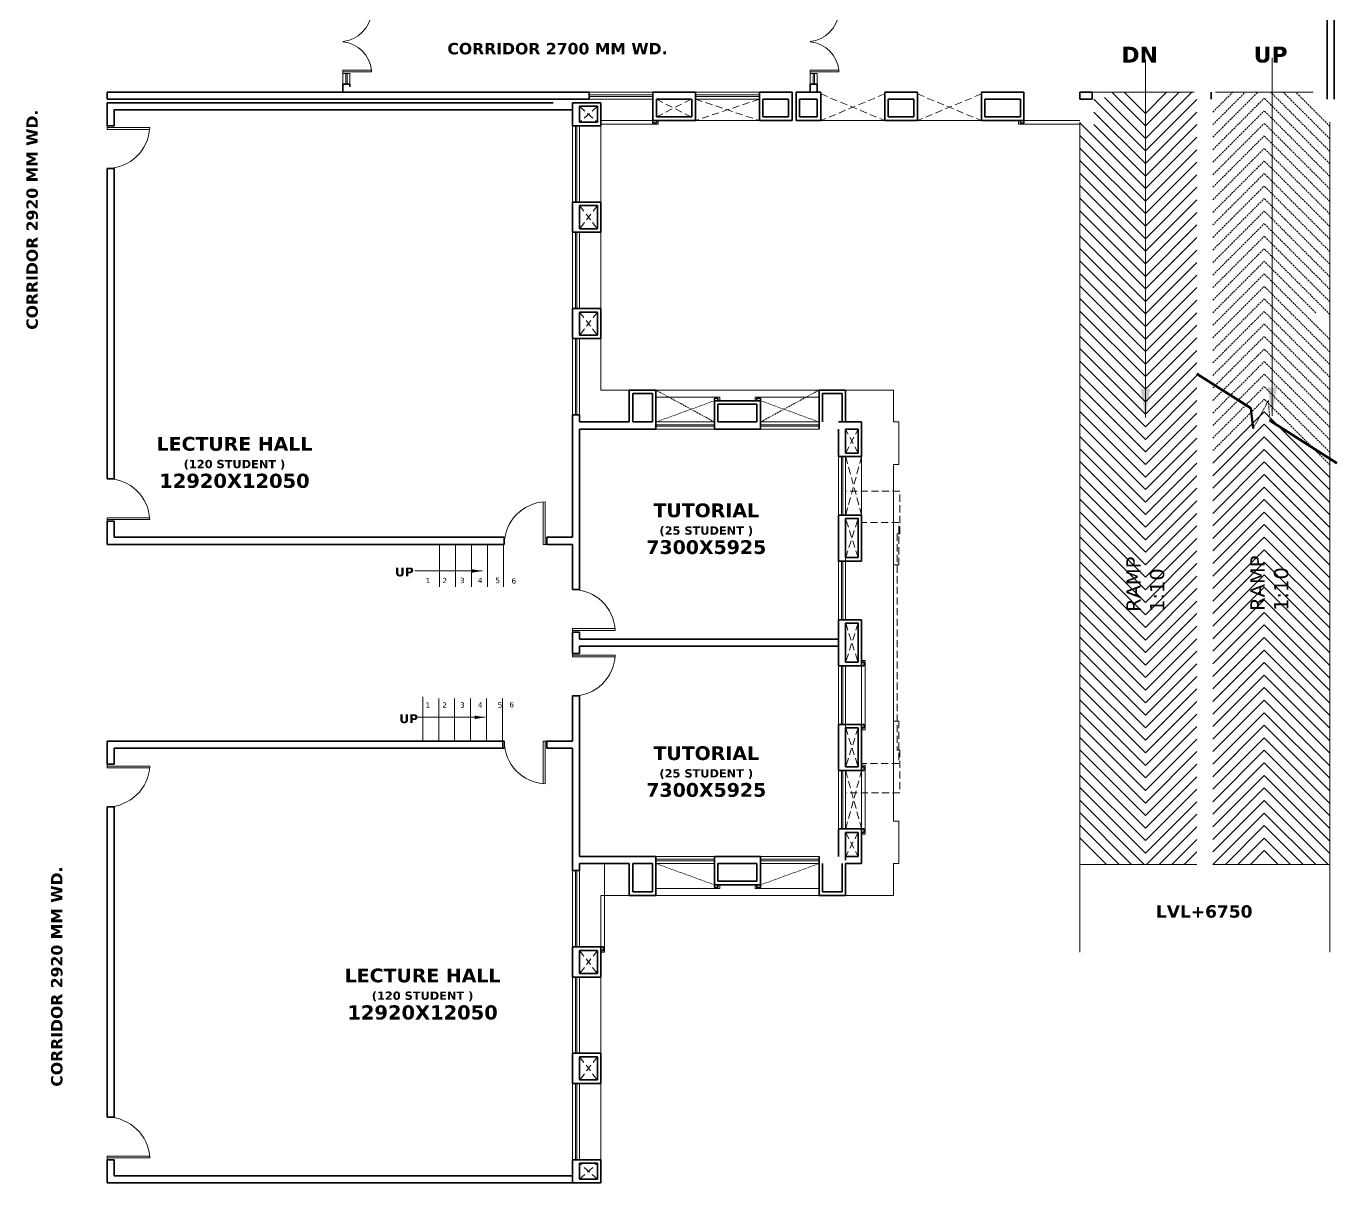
# Model space of a CAD drawing. Header units: millimetres. Extents: x -907591 to 4513934, y -12317808 to 1850003.
# Drawn here: x -409562 to -372614, y -5715426 to -5682817 of the extents above; entities that cross this region are included whole.
import ezdxf

# ---------------------------------------------------------------- set-up
doc = ezdxf.new("R2010")
doc.units = ezdxf.units.MM
doc.header["$LTSCALE"] = 2
doc.header["$MEASUREMENT"] = 0
doc.linetypes.add('DASHED2', pattern=[0.375, 0.25, -0.125])
doc.layers.add('AEROW', color=7, linetype='Continuous', lineweight=15, true_color=0x0d0d0d)
doc.layers.add('DOT', color=7, linetype='DASHED2', lineweight=0, true_color=0x89067c)
for name, color, linetype, lineweight in [('DOOR', 27, 'Continuous', 5), ('DUCT', 37, 'Continuous', 35), ('glass', 5, 'Continuous', 15), ('RAMP', 253, 'Continuous', 9), ('SILL', 74, 'Continuous', 9), ('STAIR', 252, 'Continuous', 9), ('TEXT', 7, 'Continuous', 13), ('WAll', 250, 'Continuous', 35), ('WIN', 5, 'Continuous', 15)]:
    doc.layers.add(name, color=color, linetype=linetype, lineweight=lineweight)
doc.styles.add('INNER DIM', font='', dxfattribs={"height": 250})
doc.styles.add('style2', font='')
doc.styles.get('INNER DIM').set_extended_font_data('Arial Narrow', bold=True)
doc.styles.get('style2').set_extended_font_data('Verdana')
doc.dimstyles.new('INNER DIM', dxfattribs={"dimscale": 0, "dimtxt": 250, "dimasz": 100, "dimexe": 50, "dimexo": 50, "dimgap": 50, "dimtad": 0, "dimdec": 0, "dimzin": 0, "dimdsep": 46, "dimtxsty": 'INNER DIM', "dimblk": 'ARCHTICK', "dimcen": 100, "dimdle": 50, "dimclrd": 256, "dimclre": 256, "dimclrt": 256, "dimadec": 0, "dimazin": 0, "dimtfac": 1, "dimtdec": 0, "dimtix": 1, "dimtmove": 2, "dimatfit": 3, "dimfxl": 50, "dimfxlon": 1, "dimtolj": 1, "dimtzin": 0, "dimlwd": -1, "dimlwe": -1, "dimarcsym": 1})

# ---------------------------------------------------------------- blocks, each defined once
blk = doc.blocks.new('A$C378B1DF0')
at = {"layer": 'DOOR', "ltscale": 0.1}
for p, q in [((1100, 0), (1100, 1196)), ((1150, 0), (1150, 1199)), ((1200, 0), (1100, 0))]:
    blk.add_line(p, q, dxfattribs=at)
blk.add_arc((1200, 0), 1200, 92.388, 180, dxfattribs=at)
blk = doc.blocks.new('_ArchTick')
at = {"color": 0, "linetype": 'ByBlock', "const_width": 0.15}
blk.add_lwpolyline([(-0.5, -0.5), (0.5, 0.5)], dxfattribs=at)
blk = doc.blocks.new('1000 DOOR R')
at = {"layer": 'DOOR', "color": 252, "ltscale": 200}
for p, q in [((-900, -900), (0, -900)), ((-900, -900), (-900, -950)), ((-900, -950), (0, -950)), ((0, -1000), (0, -900))]:
    blk.add_line(p, q, dxfattribs=at)
blk.add_arc((96, -1003), 1001, 95.4612, 174.0988, dxfattribs=at)
blk = doc.blocks.new('A$C44E84F5B')
at = {"layer": 'SILL', "ltscale": 0.1, "extrusion": (0, 0, -1), "xscale": -0.8999999999990947, "yscale": 0.8999999999990947, "zscale": -0.900000000403865, "rotation": 180}
blk.add_blockref('1000 DOOR R', (0, 900), dxfattribs=at)
at = {"layer": 'SILL', "ltscale": 0.1, "extrusion": (0, 0, -1), "xscale": 0.8999999999990947, "yscale": 0.8999999999990947, "zscale": -0.900000000403865}
blk.add_blockref('1000 DOOR R', (0, 900), dxfattribs=at)

msp = doc.modelspace()

# ---------------------------------------------------------------- linework, layer by layer
at = {"layer": 'DOT', "ltscale": 400}
for p, q in [((-385360, -5684726), (-387160, -5685476)), ((-387160, -5684726), (-385360, -5685476)), ((-382635, -5684726), (-384435, -5685476)), ((-384435, -5684726), (-382635, -5685476)), ((-393959, -5685076), (-393459, -5685526)), ((-393459, -5685076), (-393959, -5685526)), ((-391793, -5684876), (-390817, -5685376)), ((-390817, -5684876), (-391793, -5685376)), ((-388893, -5684876), (-390693, -5685476)), ((-390693, -5684876), (-388893, -5685476)), ((-393959, -5687876), (-393459, -5688526)), ((-393459, -5687876), (-393959, -5688526)), ((-393959, -5690876), (-393459, -5691526)), ((-393459, -5690876), (-393959, -5691526)), ((-386109, -5694851), (-386460, -5694176)), ((-386459, -5694851), (-386109, -5694176)), ((-386009, -5694951), (-386459, -5696601)), ((-386009, -5696601), (-386459, -5694951)), ((-384936, -5695926), (-386461, -5695926)), ((-384935, -5695926), (-386459, -5695926)), ((-384936, -5697125), (-384936, -5695926)), ((-384935, -5697125), (-384935, -5695926)), ((-386460, -5696808), (-386460, -5698008)), ((-386109, -5697801), (-386459, -5696701)), ((-386459, -5697801), (-386109, -5696701)), ((-384960, -5696808), (-386010, -5696808)), ((-384960, -5698008), (-384960, -5696808)), ((-385011, -5697125), (-385011, -5703227)), ((-385011, -5697125), (-384936, -5697125)), ((-385009, -5697125), (-385009, -5703227)), ((-385009, -5697125), (-384935, -5697125)), ((-385109, -5698008), (-385109, -5702408)), ((-385109, -5698008), (-384960, -5698008)), ((-386109, -5699651), (-386459, -5700751)), ((-386459, -5699651), (-386109, -5700751)), ((-386460, -5703608), (-386460, -5702408)), ((-385109, -5702408), (-384960, -5702408)), ((-384960, -5702408), (-384960, -5703608)), ((-386109, -5702601), (-386459, -5703701)), ((-386459, -5702601), (-386109, -5703701)), ((-385011, -5703227), (-384936, -5703227)), ((-385009, -5703227), (-384935, -5703227)), ((-384936, -5703227), (-384936, -5704427)), ((-384935, -5703227), (-384935, -5704427)), ((-384960, -5703608), (-386010, -5703608)), ((-386009, -5705451), (-386459, -5703801)), ((-386009, -5703801), (-386459, -5705451)), ((-384936, -5704427), (-386461, -5704427)), ((-384935, -5704427), (-386459, -5704427)), ((-386109, -5705551), (-386459, -5706226)), ((-386459, -5705551), (-386109, -5706226)), ((-393959, -5708876), (-393459, -5709526)), ((-393459, -5708876), (-393959, -5709526)), ((-393959, -5711876), (-393459, -5712526)), ((-393459, -5711876), (-393959, -5712526)), ((-393959, -5715326), (-393459, -5714876)), ((-393459, -5715326), (-393959, -5714876))]:
    msp.add_line(p, q, dxfattribs=at)
at = {"layer": 'DOT', "ltscale": 100}
for p, q in [((-376109, -5685945), (-374840, -5684676)), ((-376109, -5685592), (-375194, -5684676)), ((-376109, -5685238), (-375547, -5684676)), ((-372810, -5686345), (-374478, -5684676)), ((-372810, -5685991), (-374125, -5684676)), ((-372810, -5685638), (-373771, -5684676)), ((-376109, -5686299), (-374659, -5684849)), ((-372810, -5686698), (-374659, -5684849)), ((-376109, -5686652), (-374659, -5685202)), ((-376109, -5687006), (-374659, -5685556)), ((-372810, -5687052), (-374659, -5685202)), ((-372810, -5687405), (-374659, -5685556)), ((-376109, -5687359), (-374659, -5685909)), ((-372810, -5687759), (-374659, -5685909)), ((-376109, -5687713), (-374659, -5686263)), ((-372810, -5688112), (-374659, -5686263)), ((-376109, -5688066), (-374659, -5686616)), ((-372810, -5688466), (-374659, -5686616)), ((-376109, -5688420), (-374659, -5686970)), ((-372810, -5688820), (-374659, -5686970)), ((-376109, -5688774), (-374659, -5687324)), ((-372810, -5689173), (-374659, -5687324)), ((-376109, -5689127), (-374659, -5687677)), ((-372810, -5689527), (-374659, -5687677)), ((-376109, -5689481), (-374659, -5688031)), ((-372810, -5689880), (-374659, -5688031)), ((-376109, -5689834), (-374659, -5688384)), ((-372810, -5690234), (-374659, -5688384)), ((-376109, -5690188), (-374659, -5688738)), ((-372810, -5690587), (-374659, -5688738)), ((-376109, -5690541), (-374659, -5689091)), ((-372810, -5690941), (-374659, -5689091)), ((-376109, -5690895), (-374659, -5689445)), ((-373209, -5690895), (-374659, -5689445)), ((-376109, -5691248), (-374659, -5689798)), ((-372810, -5691648), (-374659, -5689798)), ((-376109, -5691602), (-374659, -5690152)), ((-372810, -5692002), (-374659, -5690152)), ((-376109, -5691956), (-374659, -5690506)), ((-372810, -5692355), (-374659, -5690506)), ((-376109, -5692309), (-374659, -5690859)), ((-372810, -5692709), (-374659, -5690859)), ((-376109, -5692663), (-374659, -5691213)), ((-372810, -5693062), (-374659, -5691213)), ((-376109, -5693016), (-374659, -5691566)), ((-372810, -5693416), (-374659, -5691566)), ((-376109, -5693370), (-374659, -5691920)), ((-372810, -5693769), (-374659, -5691920)), ((-376109, -5693723), (-374659, -5692273)), ((-372810, -5694123), (-374659, -5692273)), ((-376109, -5694077), (-374659, -5692627)), ((-372810, -5694476), (-374659, -5692627)), ((-390161, -5693976), (-391811, -5693076)), ((-388860, -5693976), (-387210, -5693076)), ((-376109, -5694430), (-374659, -5692980)), ((-372810, -5694830), (-374659, -5692980)), ((-391811, -5693976), (-390161, -5693376)), ((-387210, -5693976), (-388860, -5693376)), ((-376109, -5694784), (-374659, -5693334)), ((-374971, -5694156), (-374542, -5693373)), ((-372810, -5695184), (-374659, -5693334)), ((-374542, -5693373), (-374501, -5693932)), ((-391811, -5706426), (-390161, -5707026)), ((-387210, -5706426), (-388860, -5707026))]:
    msp.add_line(p, q, dxfattribs=at)
at = {"layer": 'DOT', "linetype": 'Continuous', "ltscale": 400}
for p, q in [((-386459, -5693076), (-385110, -5693076)), ((-386459, -5693076), (-385110, -5693076)), ((-386458, -5693076), (-385109, -5693076)), ((-385110, -5693076), (-385109, -5693976)), ((-385110, -5693076), (-385109, -5693976)), ((-385109, -5693076), (-385108, -5693976)), ((-385109, -5693976), (-384960, -5693976)), ((-385109, -5693976), (-384960, -5693976)), ((-385108, -5693976), (-384959, -5693976)), ((-384960, -5695176), (-384960, -5693976)), ((-384960, -5695176), (-384960, -5693976)), ((-384959, -5695176), (-384959, -5693976)), ((-385110, -5695176), (-385110, -5705226)), ((-385110, -5695176), (-384960, -5695176)), ((-385110, -5695176), (-385110, -5705226)), ((-385110, -5695176), (-384960, -5695176)), ((-385109, -5695176), (-385109, -5705226)), ((-385109, -5695176), (-384959, -5695176)), ((-385110, -5705226), (-384960, -5705226)), ((-385110, -5705226), (-384960, -5705226)), ((-385109, -5705226), (-384959, -5705226)), ((-384960, -5705226), (-384960, -5706426)), ((-384960, -5705226), (-384960, -5706426)), ((-384959, -5705226), (-384959, -5706426)), ((-384960, -5706426), (-385110, -5706426)), ((-385110, -5707326), (-385109, -5706426)), ((-384960, -5706426), (-385110, -5706426)), ((-385110, -5707326), (-385109, -5706426)), ((-384959, -5706426), (-385109, -5706426)), ((-385109, -5707326), (-385108, -5706426)), ((-386459, -5707326), (-385110, -5707326)), ((-386459, -5707326), (-385110, -5707326)), ((-386458, -5707326), (-385109, -5707326))]:
    msp.add_line(p, q, dxfattribs=at)
at = {"layer": 'DUCT', "ltscale": 100}
for p, q in [((-393693, -5684676), (-394171, -5684676)), ((-393693, -5684676), (-393693, -5684876)), ((-391893, -5684676), (-390693, -5684676)), ((-391893, -5684676), (-391893, -5685476)), ((-390693, -5684676), (-390693, -5685476)), ((-388893, -5684676), (-387968, -5684676)), ((-388893, -5684676), (-388893, -5685476)), ((-387968, -5684676), (-387968, -5685476)), ((-387968, -5685476), (-387968, -5684676)), ((-387859, -5684676), (-387860, -5684676)), ((-387860, -5684676), (-387160, -5684676)), ((-387860, -5685476), (-387860, -5684676)), ((-387160, -5684676), (-387160, -5684776)), ((-387160, -5685476), (-387160, -5684676)), ((-385360, -5684676), (-384435, -5684676)), ((-385360, -5684676), (-385360, -5685476)), ((-384435, -5684676), (-384435, -5685476)), ((-382635, -5684676), (-382635, -5685476)), ((-382635, -5684676), (-381435, -5684676)), ((-381435, -5684676), (-381435, -5685476)), ((-379860, -5684676), (-379509, -5684676)), ((-379860, -5684876), (-379860, -5684676)), ((-379509, -5684876), (-379509, -5684676)), ((-376160, -5684876), (-376160, -5684676)), ((-393693, -5684876), (-394171, -5684876)), ((-394160, -5685626), (-394160, -5684976)), ((-394160, -5684976), (-393360, -5684976)), ((-393960, -5685526), (-393960, -5685076)), ((-393960, -5685076), (-393460, -5685076)), ((-393460, -5685076), (-393460, -5685526)), ((-393360, -5684976), (-393360, -5685626)), ((-391793, -5684876), (-390793, -5684876)), ((-391793, -5684876), (-391793, -5685376)), ((-390793, -5684876), (-390793, -5685376)), ((-388793, -5684876), (-388793, -5685376)), ((-388068, -5684876), (-388793, -5684876)), ((-388068, -5685376), (-388068, -5684876)), ((-387760, -5685376), (-387760, -5684876)), ((-387760, -5684876), (-387260, -5684876)), ((-387260, -5685376), (-387260, -5684876)), ((-385260, -5684876), (-384535, -5684876)), ((-385260, -5684876), (-385260, -5685376)), ((-384535, -5684876), (-384535, -5685376)), ((-382535, -5684876), (-381535, -5684876)), ((-382535, -5684876), (-382535, -5685376)), ((-381535, -5684876), (-381535, -5685376)), ((-379860, -5684876), (-379509, -5684876)), ((-393960, -5685526), (-393460, -5685526)), ((-391893, -5685476), (-390693, -5685476)), ((-391892, -5685476), (-391892, -5685551)), ((-391892, -5685551), (-391792, -5685551)), ((-391793, -5685376), (-390793, -5685376)), ((-391792, -5685551), (-391792, -5685476)), ((-388893, -5685476), (-387968, -5685476)), ((-388793, -5685376), (-388068, -5685376)), ((-387860, -5685476), (-387160, -5685476)), ((-387760, -5685376), (-387260, -5685376)), ((-385360, -5685476), (-384435, -5685476)), ((-385260, -5685376), (-384535, -5685376)), ((-382635, -5685476), (-381435, -5685476)), ((-382535, -5685376), (-381535, -5685376)), ((-381535, -5685476), (-381535, -5685551)), ((-381535, -5685551), (-381435, -5685551)), ((-381435, -5685551), (-381435, -5685476)), ((-394160, -5685626), (-393360, -5685626)), ((-394160, -5688626), (-394160, -5687776)), ((-394160, -5687776), (-393360, -5687776)), ((-393960, -5688526), (-393960, -5687876)), ((-393960, -5687876), (-393460, -5687876)), ((-393460, -5688526), (-393460, -5687876)), ((-393360, -5688626), (-393360, -5687776)), ((-394160, -5688626), (-393960, -5688626)), ((-394160, -5688626), (-393360, -5688626)), ((-393960, -5688526), (-393460, -5688526)), ((-394160, -5690776), (-393960, -5690776)), ((-394160, -5691626), (-394160, -5690776)), ((-394160, -5690776), (-393360, -5690776)), ((-393960, -5690876), (-393960, -5691526)), ((-393960, -5690876), (-393460, -5690876)), ((-393460, -5690876), (-393460, -5691526)), ((-393360, -5690776), (-393360, -5691626)), ((-394160, -5691626), (-393360, -5691626)), ((-394160, -5691626), (-393960, -5691626)), ((-393960, -5691526), (-393460, -5691526)), ((-392560, -5693076), (-391810, -5693076)), ((-392560, -5693076), (-392560, -5693976)), ((-392460, -5693176), (-391910, -5693176)), ((-392460, -5693976), (-392460, -5693176)), ((-391910, -5693976), (-391910, -5693176)), ((-391810, -5693976), (-391810, -5693076)), ((-390060, -5693301), (-390161, -5693301)), ((-390161, -5693301), (-390161, -5693376)), ((-390060, -5693376), (-390060, -5693301)), ((-388961, -5693376), (-388961, -5693301)), ((-388961, -5693301), (-388860, -5693301)), ((-388860, -5693301), (-388860, -5693376)), ((-387210, -5693076), (-387210, -5694176)), ((-387210, -5693076), (-386460, -5693076)), ((-387110, -5693976), (-387110, -5693176)), ((-387110, -5693176), (-386560, -5693176)), ((-386560, -5693976), (-386560, -5693176)), ((-386460, -5693976), (-386460, -5693076)), ((-394160, -5693776), (-393960, -5693776)), ((-394160, -5693776), (-394160, -5694176)), ((-393960, -5693976), (-392560, -5693976)), ((-392460, -5693976), (-391910, -5693976)), ((-392460, -5693976), (-391910, -5693976)), ((-391810, -5694176), (-391810, -5693976)), ((-390160, -5694176), (-390160, -5693976)), ((-390061, -5693976), (-388960, -5693976)), ((-388860, -5694176), (-388860, -5693976)), ((-386010, -5693976), (-386660, -5693976)), ((-386010, -5693976), (-386010, -5694951)), ((-392560, -5694176), (-393960, -5694176)), ((-393110, -5694176), (-391810, -5694176)), ((-390160, -5694176), (-388860, -5694176)), ((-386660, -5694176), (-386660, -5694951)), ((-386110, -5694176), (-386460, -5694176)), ((-386460, -5694176), (-386460, -5694851)), ((-386110, -5694176), (-386110, -5694851)), ((-386010, -5694951), (-386660, -5694951)), ((-386110, -5694851), (-386460, -5694851)), ((-386660, -5696601), (-386460, -5696601)), ((-386660, -5697901), (-386660, -5696601)), ((-386660, -5697901), (-386660, -5696601)), ((-386010, -5696601), (-386460, -5696601)), ((-386010, -5697901), (-386010, -5696601)), ((-386460, -5697801), (-386460, -5696701)), ((-386460, -5696701), (-386110, -5696701)), ((-386110, -5696701), (-386110, -5697801)), ((-386660, -5697901), (-386460, -5697901)), ((-386110, -5697801), (-386460, -5697801)), ((-386460, -5697901), (-386010, -5697901)), ((-386660, -5699551), (-386460, -5699551)), ((-386660, -5700851), (-386660, -5699551)), ((-386010, -5699551), (-386460, -5699551)), ((-386010, -5700851), (-386010, -5699551)), ((-386460, -5700751), (-386460, -5699651)), ((-386460, -5699651), (-386110, -5699651)), ((-386110, -5699651), (-386110, -5700751)), ((-386660, -5700851), (-386460, -5700851)), ((-386110, -5700751), (-386460, -5700751)), ((-386460, -5700851), (-386010, -5700851)), ((-385935, -5700751), (-386010, -5700751)), ((-386010, -5700851), (-385935, -5700851)), ((-385935, -5700851), (-385935, -5700751)), ((-386660, -5702501), (-386460, -5702501)), ((-386660, -5702501), (-386660, -5703801)), ((-386010, -5702501), (-386460, -5702501)), ((-386010, -5703801), (-386010, -5702501)), ((-385935, -5702501), (-386010, -5702501)), ((-385935, -5702601), (-385935, -5702501)), ((-386460, -5702601), (-386460, -5703701)), ((-386460, -5702601), (-386110, -5702601)), ((-386110, -5702601), (-386110, -5703701)), ((-386010, -5702601), (-385935, -5702601)), ((-386660, -5703801), (-386460, -5703801)), ((-386110, -5703701), (-386460, -5703701)), ((-386460, -5703801), (-386010, -5703801)), ((-385935, -5703701), (-386010, -5703701)), ((-386010, -5703801), (-385935, -5703801)), ((-385935, -5703801), (-385935, -5703701)), ((-386660, -5705451), (-386010, -5705451)), ((-386660, -5705451), (-386660, -5706226)), ((-386010, -5705451), (-386010, -5706426)), ((-385935, -5705451), (-386010, -5705451)), ((-385935, -5705551), (-385935, -5705451)), ((-386460, -5705551), (-386110, -5705551)), ((-386460, -5705551), (-386460, -5706326)), ((-386110, -5705551), (-386110, -5706226)), ((-386010, -5705551), (-385935, -5705551)), ((-394160, -5706626), (-394160, -5706226)), ((-392560, -5706226), (-393960, -5706226)), ((-393110, -5706226), (-391810, -5706226)), ((-391810, -5706226), (-391810, -5706426)), ((-390160, -5706226), (-388860, -5706226)), ((-390160, -5706226), (-390160, -5706426)), ((-388860, -5706226), (-388860, -5706426)), ((-387210, -5707326), (-387210, -5706226)), ((-386460, -5706226), (-386110, -5706226)), ((-393960, -5706426), (-392560, -5706426)), ((-392560, -5707326), (-392560, -5706426)), ((-392460, -5706426), (-391910, -5706426)), ((-392460, -5706426), (-391910, -5706426)), ((-392460, -5706426), (-392460, -5707226)), ((-391910, -5706426), (-391910, -5707226)), ((-391810, -5706426), (-391810, -5707326)), ((-390061, -5706426), (-388960, -5706426)), ((-387110, -5706426), (-387110, -5707226)), ((-386560, -5706426), (-386560, -5707226)), ((-386010, -5706426), (-386460, -5706426)), ((-386460, -5706426), (-386460, -5707326)), ((-394160, -5706626), (-393960, -5706626)), ((-392560, -5707326), (-391810, -5707326)), ((-392460, -5707226), (-391910, -5707226)), ((-390161, -5707101), (-390161, -5707026)), ((-390060, -5707101), (-390161, -5707101)), ((-390060, -5707026), (-390060, -5707101)), ((-388961, -5707026), (-388961, -5707101)), ((-388961, -5707101), (-388860, -5707101)), ((-388860, -5707101), (-388860, -5707026)), ((-387210, -5707326), (-386460, -5707326)), ((-387110, -5707226), (-386560, -5707226)), ((-394160, -5708776), (-393360, -5708776)), ((-394160, -5708776), (-394160, -5709626)), ((-393360, -5709626), (-393360, -5708776)), ((-393360, -5708776), (-393285, -5708776)), ((-393285, -5708776), (-393285, -5708876)), ((-393960, -5709526), (-393960, -5708876)), ((-393960, -5708876), (-393460, -5708876)), ((-393460, -5709526), (-393460, -5708876)), ((-393285, -5708876), (-393360, -5708876)), ((-393960, -5709526), (-393460, -5709526)), ((-394160, -5709626), (-393960, -5709626)), ((-394160, -5709626), (-393360, -5709626)), ((-394160, -5711776), (-394160, -5712626)), ((-394160, -5711776), (-393960, -5711776)), ((-394160, -5711776), (-393360, -5711776)), ((-393360, -5711776), (-393360, -5712626)), ((-393960, -5711876), (-393960, -5712526)), ((-393960, -5711876), (-393460, -5711876)), ((-393460, -5711876), (-393460, -5712526)), ((-393960, -5712526), (-393460, -5712526)), ((-394160, -5712626), (-393960, -5712626)), ((-393960, -5712626), (-393360, -5712626)), ((-394160, -5714776), (-394160, -5715426)), ((-394160, -5714776), (-393360, -5714776)), ((-394160, -5715426), (-394160, -5714826)), ((-393960, -5715326), (-393960, -5714876)), ((-393960, -5714876), (-393460, -5714876)), ((-393460, -5715326), (-393460, -5714876)), ((-393360, -5715426), (-393360, -5714776)), ((-394160, -5715426), (-393360, -5715426)), ((-393960, -5715326), (-393460, -5715326))]:
    msp.add_line(p, q, dxfattribs=at)
at = {"layer": 'glass', "ltscale": 100}
for p, q in [((-400635, -5684151), (-400435, -5684151)), ((-400555, -5684151), (-400555, -5684451)), ((-400515, -5684151), (-400515, -5684451)), ((-387380, -5684151), (-387380, -5684451)), ((-387340, -5684151), (-387340, -5684451)), ((-393693, -5684756), (-391893, -5684756)), ((-393693, -5684796), (-391893, -5684796)), ((-390693, -5684756), (-388893, -5684756)), ((-390693, -5684796), (-388893, -5684796)), ((-394080, -5687776), (-394080, -5685626)), ((-394040, -5687776), (-394040, -5685626)), ((-394080, -5690776), (-394080, -5688626)), ((-394040, -5690776), (-394040, -5688626)), ((-394080, -5691626), (-394080, -5693776)), ((-394040, -5691626), (-394040, -5693776)), ((-390160, -5694056), (-391810, -5694056)), ((-390160, -5694096), (-391810, -5694096)), ((-387210, -5694056), (-388860, -5694056)), ((-387210, -5694096), (-388860, -5694096)), ((-386580, -5697901), (-386580, -5699551)), ((-386540, -5697901), (-386540, -5699551)), ((-386580, -5700851), (-386580, -5702501)), ((-386540, -5700851), (-386540, -5702501)), ((-390160, -5706306), (-391810, -5706306)), ((-390160, -5706346), (-391810, -5706346)), ((-387210, -5706306), (-388860, -5706306)), ((-387210, -5706346), (-388860, -5706346)), ((-394080, -5708776), (-394080, -5706626)), ((-394040, -5708776), (-394040, -5706626)), ((-394080, -5709626), (-394080, -5711776)), ((-394040, -5709626), (-394040, -5711776)), ((-394080, -5714776), (-394080, -5712626)), ((-394040, -5714776), (-394040, -5712626))]:
    msp.add_line(p, q, dxfattribs=at)
at = {"layer": 'RAMP', "ltscale": 100}
for p, q in [((-376634, -5684676), (-379509, -5684676)), ((-378009, -5685627), (-378960, -5684676)), ((-378009, -5685274), (-378607, -5684676)), ((-378009, -5685981), (-376705, -5684676)), ((-378009, -5685627), (-377058, -5684676)), ((-378009, -5685274), (-377412, -5684676)), ((-373284, -5684676), (-376034, -5684676)), ((-378009, -5686334), (-379467, -5684876)), ((-378009, -5685981), (-379159, -5684831)), ((-378009, -5686334), (-376559, -5684884)), ((-379860, -5685526), (-379860, -5708926)), ((-378009, -5687395), (-379860, -5685544)), ((-378009, -5686688), (-379459, -5685238)), ((-378009, -5686688), (-376559, -5685238)), ((-372810, -5685526), (-372810, -5708926)), ((-378009, -5687748), (-379860, -5685898)), ((-378009, -5687041), (-379459, -5685591)), ((-378009, -5687042), (-376559, -5685592)), ((-378009, -5688102), (-379860, -5686252)), ((-378009, -5687395), (-376559, -5685945)), ((-378009, -5688456), (-379860, -5686605)), ((-378009, -5687749), (-376559, -5686299)), ((-378009, -5688102), (-376559, -5686652)), ((-378009, -5688809), (-379860, -5686959)), ((-378009, -5688456), (-376559, -5687006)), ((-378009, -5689163), (-379860, -5687312)), ((-378009, -5688809), (-376559, -5687359)), ((-378009, -5689516), (-379860, -5687666)), ((-378009, -5689163), (-376559, -5687713)), ((-378009, -5689870), (-379860, -5688019)), ((-378009, -5689516), (-376559, -5688066)), ((-378009, -5690223), (-379860, -5688373)), ((-378009, -5689870), (-376559, -5688420)), ((-378009, -5690577), (-379860, -5688726)), ((-378009, -5690224), (-376559, -5688774)), ((-378009, -5690930), (-379860, -5689080)), ((-378009, -5690577), (-376559, -5689127)), ((-378009, -5691284), (-379860, -5689434)), ((-378009, -5690931), (-376559, -5689481)), ((-378009, -5691638), (-379860, -5689787)), ((-378009, -5691284), (-376559, -5689834)), ((-378009, -5691991), (-379860, -5690141)), ((-378009, -5691638), (-376559, -5690188)), ((-378009, -5692345), (-379860, -5690494)), ((-378009, -5691991), (-376559, -5690541)), ((-378009, -5692698), (-379860, -5690848)), ((-378009, -5692345), (-376559, -5690895)), ((-378009, -5693052), (-379860, -5691201)), ((-378009, -5692698), (-376559, -5691248)), ((-378009, -5693405), (-379860, -5691555)), ((-378009, -5693052), (-376559, -5691602)), ((-378009, -5693759), (-379860, -5691908)), ((-378009, -5693406), (-376559, -5691956)), ((-378009, -5694112), (-379860, -5692262)), ((-378009, -5693759), (-376559, -5692309)), ((-378009, -5694466), (-379860, -5692616)), ((-378009, -5694113), (-376559, -5692663)), ((-378009, -5694819), (-379860, -5692969)), ((-378009, -5694466), (-376559, -5693016)), ((-378009, -5695173), (-379860, -5693323)), ((-378009, -5695527), (-379860, -5693676)), ((-378009, -5694820), (-376559, -5693370)), ((-378009, -5695880), (-379860, -5694030)), ((-378009, -5695173), (-376559, -5693723)), ((-376109, -5695138), (-374659, -5693688)), ((-376109, -5695491), (-374659, -5694041)), ((-372810, -5695537), (-374659, -5693688)), ((-372810, -5695891), (-374659, -5694041)), ((-378009, -5696234), (-379860, -5694383)), ((-378009, -5695527), (-376559, -5694077)), ((-376109, -5695845), (-374659, -5694395)), ((-372810, -5696244), (-374659, -5694395)), ((-378009, -5696587), (-379860, -5694737)), ((-378009, -5695880), (-376559, -5694430)), ((-378009, -5696234), (-376559, -5694784)), ((-376109, -5696198), (-374659, -5694748)), ((-372810, -5696598), (-374659, -5694748)), ((-378009, -5696941), (-379860, -5695090)), ((-378009, -5696588), (-376559, -5695138)), ((-376109, -5696552), (-374659, -5695102)), ((-372810, -5696951), (-374659, -5695102)), ((-378009, -5697294), (-379860, -5695444)), ((-378009, -5696941), (-376559, -5695491)), ((-376109, -5696905), (-374659, -5695455)), ((-372810, -5697305), (-374659, -5695455)), ((-378009, -5697648), (-379860, -5695797)), ((-378009, -5697295), (-376559, -5695845)), ((-376109, -5697259), (-374659, -5695809)), ((-372810, -5697658), (-374659, -5695809)), ((-378009, -5698001), (-379860, -5696151)), ((-378009, -5697648), (-376559, -5696198)), ((-376109, -5697612), (-374659, -5696162)), ((-372810, -5698012), (-374659, -5696162)), ((-378009, -5698355), (-379860, -5696505)), ((-378009, -5698002), (-376559, -5696552)), ((-376109, -5697966), (-374659, -5696516)), ((-372810, -5698366), (-374659, -5696516)), ((-378009, -5698709), (-379860, -5696858)), ((-378009, -5698355), (-376559, -5696905)), ((-376109, -5698320), (-374659, -5696870)), ((-372810, -5698719), (-374659, -5696870)), ((-378009, -5699062), (-379860, -5697212)), ((-378009, -5698709), (-376559, -5697259)), ((-376109, -5698673), (-374659, -5697223)), ((-372810, -5699073), (-374659, -5697223)), ((-378009, -5699416), (-379860, -5697565)), ((-378009, -5699062), (-376559, -5697612)), ((-376109, -5699027), (-374659, -5697577)), ((-372810, -5699426), (-374659, -5697577)), ((-378009, -5699769), (-379860, -5697919)), ((-378009, -5699416), (-376559, -5697966)), ((-376109, -5699380), (-374659, -5697930)), ((-372810, -5699780), (-374659, -5697930)), ((-378009, -5700123), (-379860, -5698272)), ((-378009, -5699770), (-376559, -5698320)), ((-376109, -5699734), (-374659, -5698284)), ((-372810, -5700133), (-374659, -5698284)), ((-378009, -5700476), (-379860, -5698626)), ((-378009, -5700123), (-376559, -5698673)), ((-376109, -5700087), (-374659, -5698637)), ((-372810, -5700487), (-374659, -5698637)), ((-378009, -5700830), (-379860, -5698979)), ((-378009, -5700477), (-376559, -5699027)), ((-376109, -5700441), (-374659, -5698991)), ((-372810, -5700840), (-374659, -5698991)), ((-378009, -5701183), (-379860, -5699333)), ((-378009, -5700830), (-376559, -5699380)), ((-376109, -5700794), (-374659, -5699344)), ((-372810, -5701194), (-374659, -5699344)), ((-378009, -5701537), (-379860, -5699687)), ((-378009, -5701184), (-376559, -5699734)), ((-376109, -5701148), (-374659, -5699698)), ((-372810, -5701548), (-374659, -5699698)), ((-378009, -5701891), (-379860, -5700040)), ((-378009, -5701537), (-376559, -5700087)), ((-376109, -5701501), (-374659, -5700052)), ((-372810, -5701901), (-374659, -5700051)), ((-378009, -5702244), (-379860, -5700394)), ((-378009, -5701891), (-376559, -5700441)), ((-376109, -5701855), (-374659, -5700405)), ((-372810, -5702255), (-374659, -5700405)), ((-378009, -5702598), (-379860, -5700747)), ((-378009, -5702244), (-376559, -5700794)), ((-376109, -5702209), (-374659, -5700759)), ((-372810, -5702608), (-374659, -5700759)), ((-378009, -5702951), (-379860, -5701101)), ((-378009, -5702598), (-376559, -5701148)), ((-376109, -5702562), (-374659, -5701112)), ((-372810, -5702962), (-374659, -5701112)), ((-378009, -5703305), (-379860, -5701454)), ((-378009, -5703658), (-379860, -5701808)), ((-378009, -5702951), (-376559, -5701501)), ((-376109, -5702916), (-374659, -5701466)), ((-372810, -5703315), (-374659, -5701466)), ((-378009, -5704012), (-379860, -5702161)), ((-378009, -5703305), (-376559, -5701855)), ((-376109, -5703269), (-374659, -5701819)), ((-376109, -5703623), (-374659, -5702173)), ((-372810, -5703669), (-374659, -5701819)), ((-372810, -5704022), (-374659, -5702173)), ((-378009, -5704365), (-379860, -5702515)), ((-378009, -5703659), (-376559, -5702209)), ((-376109, -5703976), (-374659, -5702526)), ((-372810, -5704376), (-374659, -5702526)), ((-378009, -5704719), (-379860, -5702869)), ((-378009, -5704012), (-376559, -5702562)), ((-378009, -5704366), (-376559, -5702916)), ((-376109, -5704330), (-374659, -5702880)), ((-372810, -5704729), (-374659, -5702880)), ((-378009, -5705073), (-379860, -5703222)), ((-378009, -5704719), (-376559, -5703269)), ((-376109, -5704683), (-374659, -5703233)), ((-372810, -5705083), (-374659, -5703233)), ((-378009, -5705426), (-379860, -5703576)), ((-378009, -5705073), (-376559, -5703623)), ((-376109, -5705037), (-374659, -5703587)), ((-372810, -5705437), (-374659, -5703587)), ((-378009, -5705780), (-379860, -5703929)), ((-378009, -5705426), (-376559, -5703976)), ((-376109, -5705391), (-374659, -5703941)), ((-372810, -5705790), (-374659, -5703941)), ((-378009, -5706133), (-379860, -5704283)), ((-378009, -5705780), (-376559, -5704330)), ((-376109, -5705744), (-374659, -5704294)), ((-372810, -5706144), (-374659, -5704294)), ((-378045, -5706451), (-379860, -5704636)), ((-378009, -5706133), (-376559, -5704683)), ((-376109, -5706098), (-374659, -5704648)), ((-372856, -5706451), (-374659, -5704648)), ((-378398, -5706451), (-379860, -5704990)), ((-377974, -5706451), (-376559, -5705037)), ((-376109, -5706451), (-374659, -5705001)), ((-373209, -5706451), (-374659, -5705001)), ((-378752, -5706451), (-379860, -5705343)), ((-377620, -5706451), (-376559, -5705391)), ((-375756, -5706451), (-374659, -5705355)), ((-373563, -5706451), (-374659, -5705355)), ((-379105, -5706451), (-379860, -5705697)), ((-377266, -5706451), (-376559, -5705744)), ((-375402, -5706451), (-374659, -5705708)), ((-373916, -5706451), (-374659, -5705708)), ((-376913, -5706451), (-376559, -5706098)), ((-375049, -5706451), (-374659, -5706062)), ((-374270, -5706451), (-374659, -5706062)), ((-376559, -5706451), (-379860, -5706451)), ((-372810, -5706451), (-376109, -5706451))]:
    msp.add_line(p, q, dxfattribs=at)
at = {"layer": 'RAMP', "lineweight": 50, "ltscale": 100}
for p, q in [((-376559, -5692617), (-375037, -5693590)), ((-374971, -5694156), (-375037, -5693590)), ((-374501, -5693932), (-372614, -5695138))]:
    msp.add_line(p, q, dxfattribs=at)
at = {"layer": 'SILL', "ltscale": 100}
for p, q in [((-400635, -5684151), (-400635, -5684451)), ((-400635, -5684151), (-400635, -5684451)), ((-400435, -5684151), (-400435, -5684451)), ((-387460, -5684151), (-387260, -5684151)), ((-387460, -5684451), (-387460, -5684151)), ((-387260, -5684451), (-387260, -5684151)), ((-393693, -5684676), (-391893, -5684676)), ((-390693, -5684676), (-388893, -5684676)), ((-393693, -5684876), (-391893, -5684876)), ((-390693, -5684876), (-388893, -5684876)), ((-391893, -5685476), (-393361, -5685476)), ((-391893, -5685476), (-393361, -5685476)), ((-393359, -5687776), (-393359, -5685526)), ((-391742, -5685576), (-391742, -5685476)), ((-388893, -5685476), (-390693, -5685476)), ((-387161, -5685476), (-385361, -5685476)), ((-382636, -5685476), (-384436, -5685476)), ((-381584, -5685576), (-381584, -5685476)), ((-381436, -5685476), (-379860, -5685476)), ((-394160, -5687776), (-394160, -5685626)), ((-393960, -5687776), (-393960, -5685626)), ((-391742, -5685576), (-393359, -5685576)), ((-379860, -5685576), (-381584, -5685576)), ((-394160, -5690676), (-394160, -5688526)), ((-394160, -5690976), (-394160, -5688626)), ((-393960, -5690776), (-393960, -5688626)), ((-393359, -5688626), (-393359, -5690876)), ((-394160, -5691626), (-394160, -5693776)), ((-393960, -5691626), (-393960, -5693776)), ((-393359, -5693076), (-393359, -5691526)), ((-393359, -5693076), (-387210, -5693076)), ((-391811, -5693276), (-390011, -5693276)), ((-390010, -5693276), (-390010, -5693376)), ((-387211, -5693276), (-389011, -5693276)), ((-389011, -5693276), (-389011, -5693376)), ((-391810, -5693976), (-390160, -5693976)), ((-388860, -5693976), (-387210, -5693976)), ((-390160, -5694176), (-391810, -5694176)), ((-387210, -5694176), (-388860, -5694176)), ((-386660, -5694951), (-386660, -5696601)), ((-386460, -5696601), (-386460, -5694951)), ((-386010, -5696601), (-386010, -5694951)), ((-386660, -5699551), (-386660, -5697901)), ((-386460, -5699551), (-386460, -5697901)), ((-386660, -5702501), (-386660, -5700301)), ((-385910, -5700701), (-386010, -5700701)), ((-385910, -5700701), (-385910, -5702651)), ((-386460, -5702501), (-386460, -5700851)), ((-386010, -5702501), (-386010, -5700851)), ((-385910, -5702651), (-386010, -5702651)), ((-385910, -5703651), (-386010, -5703651)), ((-385910, -5703651), (-385910, -5705601)), ((-386660, -5703801), (-386660, -5705451)), ((-386460, -5705451), (-386460, -5703801)), ((-386010, -5705451), (-386010, -5703801)), ((-385910, -5705601), (-386010, -5705601)), ((-390160, -5706226), (-391810, -5706226)), ((-387210, -5706226), (-388860, -5706226)), ((-393260, -5708926), (-393260, -5706426)), ((-391810, -5706426), (-390160, -5706426)), ((-388860, -5706426), (-387210, -5706426)), ((-394160, -5708776), (-394160, -5706626)), ((-394160, -5708676), (-394160, -5706626)), ((-393960, -5708776), (-393960, -5706626)), ((-393360, -5708776), (-393360, -5707326)), ((-393359, -5707326), (-387210, -5707326)), ((-391811, -5707126), (-390011, -5707126)), ((-390010, -5707126), (-390010, -5707026)), ((-389011, -5707126), (-389011, -5707026)), ((-387211, -5707126), (-389011, -5707126)), ((-393260, -5708926), (-393360, -5708926)), ((-394160, -5709426), (-394160, -5711776)), ((-394160, -5709726), (-394160, -5711876)), ((-393960, -5709626), (-393960, -5711776)), ((-393360, -5709626), (-393360, -5711776)), ((-394160, -5714776), (-394160, -5712626)), ((-393960, -5714776), (-393960, -5712626)), ((-393360, -5712626), (-393360, -5714776))]:
    msp.add_line(p, q, dxfattribs=at)
at = {"layer": 'STAIR', "ltscale": 100}
for p, q in [((-397909, -5697426), (-397909, -5698626)), ((-397459, -5697426), (-397459, -5698626)), ((-397009, -5697426), (-397009, -5698626)), ((-396559, -5697426), (-396559, -5698626)), ((-396109, -5698626), (-396109, -5697426)), ((-398384, -5702976), (-398384, -5701726)), ((-397934, -5702976), (-397934, -5701776)), ((-397484, -5702976), (-397484, -5701776)), ((-397034, -5702976), (-397034, -5701776)), ((-396584, -5702976), (-396584, -5701776)), ((-396134, -5702976), (-396134, -5701776)), ((-396134, -5703176), (-396134, -5702976))]:
    msp.add_line(p, q, dxfattribs=at)
at = {"layer": 'WAll', "ltscale": 100}
for p, q in [((-372885, -5684876), (-372885, -5681476)), ((-372685, -5684876), (-372685, -5681476)), ((-407279, -5684676), (-407279, -5684876)), ((-394035, -5684676), (-407279, -5684676)), ((-400635, -5684451), (-400435, -5684451)), ((-400635, -5684676), (-400635, -5684451)), ((-400435, -5684526), (-400435, -5684451)), ((-387460, -5684451), (-387460, -5684676)), ((-387260, -5684451), (-387460, -5684451)), ((-387260, -5684451), (-387260, -5684676)), ((-407280, -5684976), (-407280, -5685626)), ((-407279, -5684876), (-394035, -5684876)), ((-407279, -5684976), (-394710, -5684976)), ((-407080, -5685176), (-407080, -5685626)), ((-407079, -5685176), (-394159, -5685176)), ((-394184, -5685176), (-407029, -5685176)), ((-393984, -5684876), (-406479, -5684876)), ((-407280, -5685626), (-407080, -5685626)), ((-407280, -5686826), (-407280, -5695576)), ((-407280, -5686826), (-407080, -5686826)), ((-407080, -5686826), (-407080, -5695576)), ((-390161, -5693976), (-390161, -5693376)), ((-388860, -5693376), (-390161, -5693376)), ((-390061, -5693976), (-390061, -5693476)), ((-388960, -5693476), (-390061, -5693476)), ((-388960, -5693976), (-388960, -5693476)), ((-388860, -5693976), (-388860, -5693376)), ((-393960, -5693776), (-393960, -5693976)), ((-394159, -5697226), (-394160, -5694176)), ((-393959, -5694176), (-393959, -5698701)), ((-407280, -5695576), (-407080, -5695576)), ((-407280, -5696776), (-407280, -5697426)), ((-407280, -5696776), (-407080, -5696776)), ((-407080, -5696776), (-407080, -5697226)), ((-407079, -5697226), (-396084, -5697226)), ((-396084, -5697426), (-396084, -5697226)), ((-394884, -5697226), (-394159, -5697226)), ((-394884, -5697426), (-394884, -5697226)), ((-407279, -5697426), (-396084, -5697426)), ((-394884, -5697426), (-394159, -5697426)), ((-394159, -5697426), (-394159, -5698701)), ((-394159, -5698701), (-393959, -5698701)), ((-394159, -5699901), (-394159, -5700501)), ((-394159, -5699901), (-393959, -5699901)), ((-393959, -5699901), (-393959, -5700101)), ((-393959, -5700101), (-386659, -5700101)), ((-393959, -5700301), (-393959, -5700501)), ((-393959, -5700301), (-386659, -5700301)), ((-394159, -5700501), (-393959, -5700501)), ((-394159, -5701701), (-394159, -5702976)), ((-394159, -5701701), (-393959, -5701701)), ((-393959, -5701701), (-393959, -5706226)), ((-407279, -5703626), (-407279, -5702976)), ((-407279, -5702976), (-396084, -5702976)), ((-407079, -5703626), (-407079, -5703176)), ((-407079, -5703176), (-396084, -5703176)), ((-396084, -5702976), (-396084, -5703176)), ((-394884, -5702976), (-394159, -5702976)), ((-394884, -5702976), (-394884, -5703176)), ((-394884, -5703176), (-394159, -5703176)), ((-394159, -5703176), (-394160, -5706226)), ((-407279, -5703626), (-407079, -5703626)), ((-407279, -5713576), (-407279, -5704826)), ((-407279, -5704826), (-407079, -5704826)), ((-407079, -5713576), (-407079, -5704826)), ((-393960, -5706426), (-393960, -5706626)), ((-390161, -5706426), (-390161, -5707026)), ((-390061, -5706426), (-390061, -5706926)), ((-388960, -5706426), (-388960, -5706926)), ((-388860, -5706426), (-388860, -5707026)), ((-388960, -5706926), (-390061, -5706926)), ((-388860, -5707026), (-390161, -5707026)), ((-407279, -5713576), (-407079, -5713576)), ((-407279, -5715426), (-407279, -5714776)), ((-407279, -5714776), (-407079, -5714776)), ((-407079, -5715226), (-407079, -5714776)), ((-407279, -5715426), (-393984, -5715426)), ((-407079, -5715226), (-394159, -5715226))]:
    msp.add_line(p, q, dxfattribs=at)
at = {"layer": 'WIN', "ltscale": 100}
for p, q in [((-386580, -5694951), (-386580, -5696601)), ((-386540, -5694951), (-386540, -5696601)), ((-386580, -5703801), (-386580, -5705451)), ((-386540, -5703801), (-386540, -5705451))]:
    msp.add_line(p, q, dxfattribs=at)

# ---------------------------------------------------------------- block references
at = {"layer": 'DOOR', "ltscale": 100}
for name, p in [('A$C44E84F5B', (-400635, -5684151)), ('A$C44E84F5B', (-387460, -5684151)), ('A$C378B1DF0', (-396084, -5697426))]:
    msp.add_blockref(name, p, dxfattribs=at)
at = {"layer": 'DOOR', "ltscale": 100, "xscale": -1}
for p, rotation in [((-407280, -5686826), 270), ((-394159, -5701701), 270), ((-396084, -5702976), 180), ((-407279, -5704826), 270)]:
    msp.add_blockref('A$C378B1DF0', p, dxfattribs=dict(at, rotation=rotation))
at = {"layer": 'DOOR', "ltscale": 100, "rotation": 270}
for p in [(-407280, -5695576), (-394159, -5698701), (-407279, -5713576)]:
    msp.add_blockref('A$C378B1DF0', p, dxfattribs=at)

# ---------------------------------------------------------------- texts
at = {"layer": 'TEXT', "ltscale": 0.1, "attachment_point": 5, "style": 'style2'}
for s, insert, char_height in [('{\\fVerdana|b1|i0|c0|p34;\\H1.2857x;CORRIDOR 2700 MM WD.\\H0.77778x;  }', (-394585, -5683453), 250), ('{\\fVerdana|b1|i0|c0|p34;\\H1.2857x;DN\\H0.77778x; }', (-378172, -5683620), 350), ('{\\fVerdana|b1|i0|c0|p34;\\H1.2857x;UP\\H0.77778x; }', (-374479, -5683620), 350), ('\\pt3850;{\\fVerdana|b1|i0|c0|p34;\\H1.1111x;LECTURE HALL\\H0.9x; \\P\\H0.66667x;(120 STUDENT )\\P\\H1.7143x;12920X12050}', (-403691, -5695119), 350), ('{\\fVerdana|b1|i0|c0|p34;\\H1.1111x;TUTORIAL\\H0.9x; \\P\\H0.66667x;(25 STUDENT )\\H1.5x;\\P\\H1.1111x;7300X5925}', (-390390, -5696989), 350), ('{\\fVerdana|b1|i0|c0|p34;UP }', (-398901, -5698206), 250), ('1', (-398236, -5698445), 150), ('2', (-397765, -5698445), 150), ('3', (-397268, -5698445), 150), ('4', (-396764, -5698445), 150), ('5', (-396270, -5698445), 150), ('6', (-395815, -5698457), 150), ('1', (-398236, -5701957), 150), ('2', (-397765, -5701957), 150), ('3', (-397268, -5701957), 150), ('4', (-396764, -5701957), 150), ('5', (-396206, -5701957), 150), ('6', (-395876, -5701945), 150), ('{\\fVerdana|b1|i0|c0|p34;UP }', (-398779, -5702343), 250), ('{\\fVerdana|b1|i0|c0|p34;\\H1.1111x;TUTORIAL\\H0.9x; \\P\\H0.66667x;(25 STUDENT )\\H1.5x;\\P\\H1.1111x;7300X5925}', (-390390, -5703834), 350), ('\\pt3850;{\\fVerdana|b1|i0|c0|p34;LVL+6750}', (-376352, -5707779), 350), ('\\pt3850;{\\fVerdana|b1|i0|c0|p34;\\H1.1111x;LECTURE HALL\\H0.9x; \\P\\H0.66667x;(120 STUDENT )\\P\\H1.7144x;12920X12050}', (-398388, -5710108), 350)]:
    msp.add_mtext(s, dxfattribs=dict(at, insert=insert, char_height=char_height))
at = {"layer": 'TEXT', "ltscale": 0.1, "char_height": 250, "attachment_point": 5, "rotation": 90, "style": 'style2'}
for insert in [(-409392, -5688273), (-408698, -5709613)]:
    msp.add_mtext('{\\fVerdana|b1|i0|c0|p34;\\H1.2857x;CORRIDOR 2920 MM WD.\\H0.77778x;  }', dxfattribs=dict(at, insert=insert))
at = {"layer": 'TEXT', "lineweight": 30, "ltscale": 100, "char_height": 400, "width": 600, "attachment_point": 1, "rotation": 90, "style": 'style2'}
for insert in [(-378547, -5699333), (-375051, -5699302)]:
    msp.add_mtext('RAMP 1:10', dxfattribs=dict(at, insert=insert))

# ---------------------------------------------------------------- leaders
at = {"layer": 'AEROW', "lineweight": 35, "ltscale": 100}
for points, override in [([(-378009, -5693850), (-378009, -5683762)], {"dimscale": 1, "dimasz": 800}), ([(-374439, -5693800), (-374439, -5683711)], {"dimscale": 1, "dimasz": 800}), ([(-396704, -5698177), (-398607, -5698177)], {"dimscale": 1, "dimasz": 300}), ([(-396621, -5702302), (-398524, -5702302)], {"dimscale": 1, "dimasz": 300})]:
    msp.add_leader(points, dimstyle='INNER DIM', override=override, dxfattribs=at)

doc.saveas('drawing.dxf')
